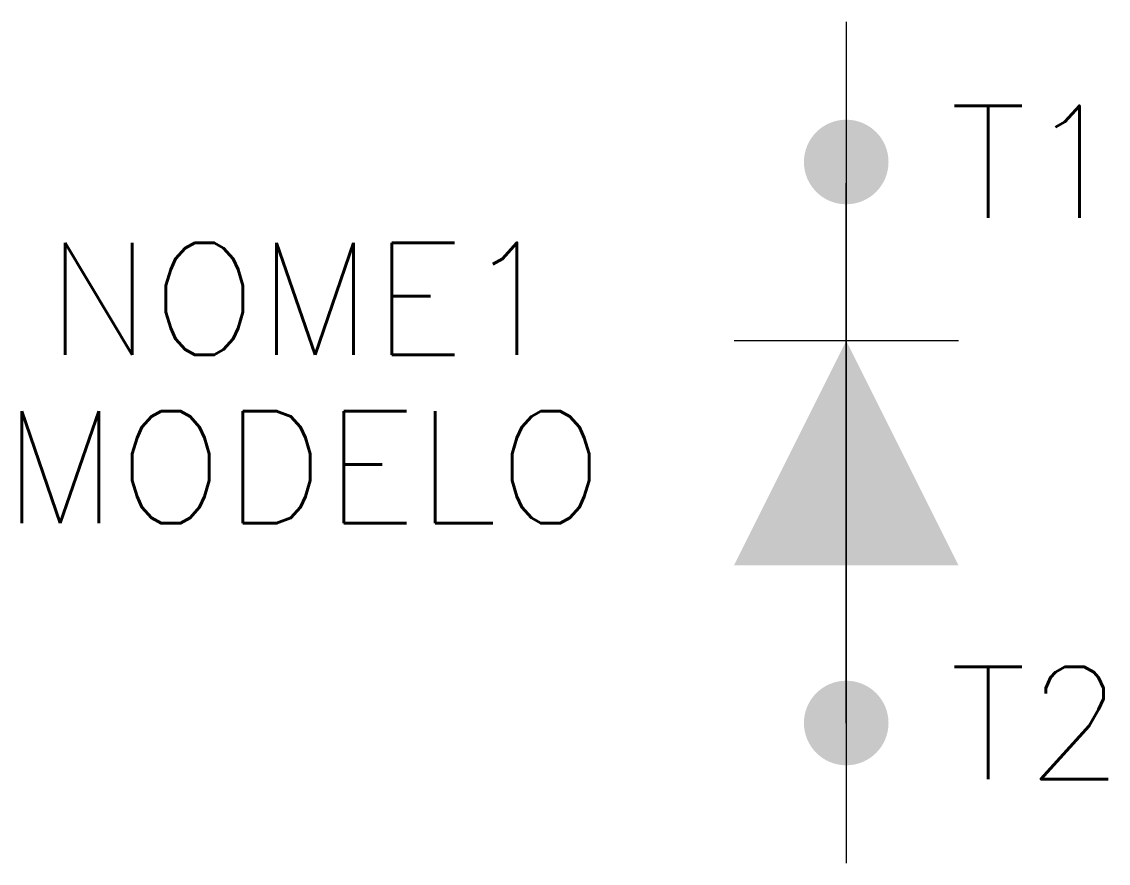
# Model space of a CAD drawing. Extents: x 342.8 to 362.2, y 175 to 190.
import ezdxf
from ezdxf.enums import TextEntityAlignment as Align

# ---------------------------------------------------------------- set-up
doc = ezdxf.new("R2010")
doc.units = 0
doc.header["$MEASUREMENT"] = 0
doc.layers.get('0').update_dxf_attribs({"linetype": 'CONTINUOUS'})
doc.styles.add('ROMANS', font='romans')

msp = doc.modelspace()

# ---------------------------------------------------------------- hatches: boundary and pattern name
h = msp.add_hatch(color=256)
edge = h.paths.add_edge_path()
edge.add_arc((357.5, 187.5), 0.754, -90, 270)
edge = h.paths.add_edge_path()
edge.add_arc((357.5, 177.5), 0.754, -90, 270)
h.paths.add_polyline_path([(355.5, 180.313), (357.5, 184.312), (359.5, 180.313)])

# ---------------------------------------------------------------- linework, layer by layer
for p, q in [((357.5, 190), (357.5, 175)), ((357.5, 177.5), (357.5, 187.125)), ((359.5, 184.312), (355.5, 184.312))]:
    msp.add_line(p, q)

# ---------------------------------------------------------------- texts
at = {"lineweight": -3, "style": 'ROMANS'}
for tag, p in [('T1', (360.886, 187.502)), ('NOME1', (347.814, 185.061)), ('MODELO', (347.814, 182.061)), ('T2', (360.886, 177.5))]:
    msp.add_attdef(tag, text='', height=2, dxfattribs=at).set_placement(p, align=Align.MIDDLE_CENTER)

doc.saveas('drawing.dxf')
